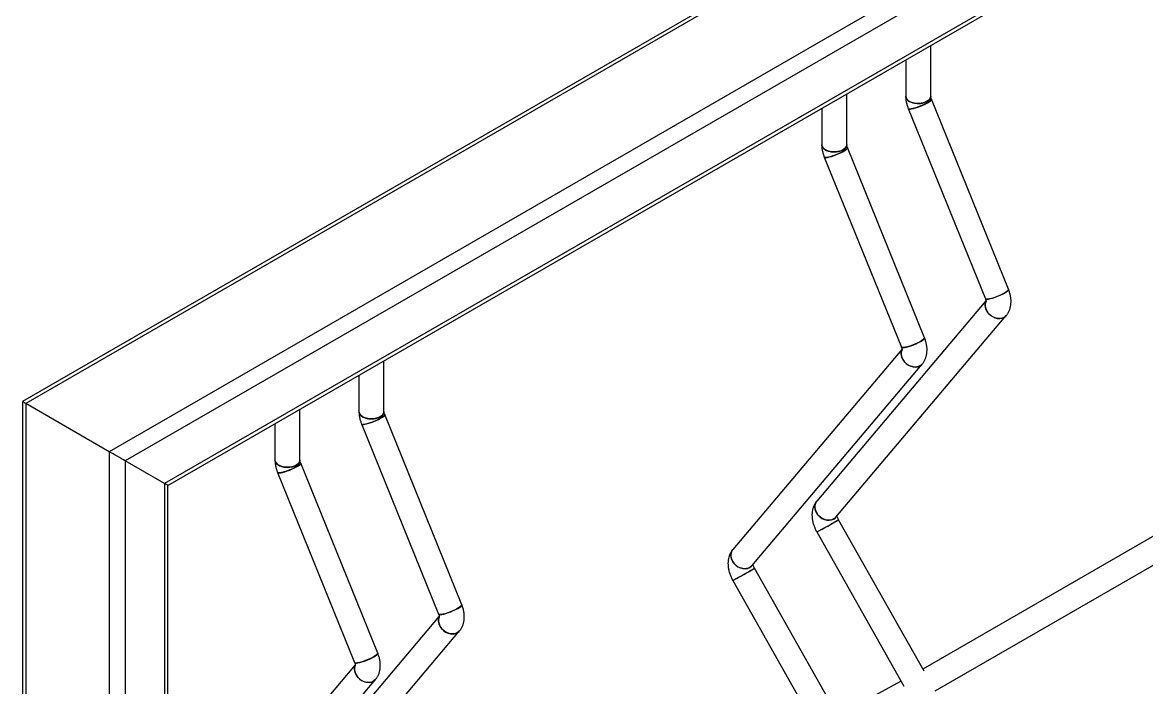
# Model space of a CAD drawing. Header units: millimetres. Extents: x 1641 to 7581, y -3677 to 523.
# Drawn here: x 5773 to 6492, y -1777 to -1351 of the extents above; entities that cross this region are included whole.
import ezdxf

# ---------------------------------------------------------------- set-up
doc = ezdxf.new("R2010")
doc.units = ezdxf.units.MM

msp = doc.modelspace()

# ---------------------------------------------------------------- linework, layer by layer
for p, q in [((7148.83, -799.85), (5772.96, -1594.12)), ((7153.92, -799.34), (5775.07, -1595.34)), ((7207.38, -830.2), (5828.52, -1626.2)), ((7207.38, -841.96), (5838.7, -1632.08)), ((7182.21, -885.56), (5863.88, -1646.62)), ((5865.99, -1647.84), (7177.12, -890.94)), ((6354.05, -1398.65), (6354.05, -1366.08)), ((6354.05, -1398.65), (6354.05, -1366.08)), ((6338.05, -1375.32), (6338.05, -1398.65)), ((6338.05, -1375.32), (6338.05, -1398.65)), ((6300.31, -1429.67), (6300.31, -1397.11)), ((6300.31, -1429.67), (6300.31, -1397.11)), ((6403.82, -1522.22), (6354.5, -1400.5)), ((6403.82, -1522.22), (6354.5, -1400.5)), ((6284.31, -1406.34), (6284.31, -1429.67)), ((6284.31, -1406.34), (6284.31, -1429.67)), ((6339.67, -1406.51), (6388.99, -1528.23)), ((6339.67, -1406.51), (6388.99, -1528.23)), ((6285.93, -1437.53), (6335.25, -1559.26)), ((6285.93, -1437.53), (6335.25, -1559.26)), ((6350.08, -1553.25), (6300.76, -1431.52)), ((6350.08, -1553.25), (6300.76, -1431.52)), ((6389.39, -1529.65), (6281.11, -1657.87)), ((6389.39, -1529.65), (6281.11, -1657.87)), ((6293.34, -1668.19), (6402.4, -1539.05)), ((6293.34, -1668.19), (6402.4, -1539.05)), ((6335.65, -1560.68), (6227.37, -1688.89)), ((6335.65, -1560.68), (6227.37, -1688.89)), ((6004.25, -1600.58), (6004.25, -1568.02)), ((6004.25, -1600.58), (6004.25, -1568.02)), ((6239.6, -1699.22), (6348.66, -1570.08)), ((6239.6, -1699.22), (6348.66, -1570.08)), ((5988.25, -1577.26), (5988.25, -1600.58)), ((5988.25, -1577.26), (5988.25, -1600.58)), ((5772.96, -1594.12), (5772.96, -2306.88)), ((5828.52, -1626.2), (5775.07, -1595.34)), ((5775.07, -1595.34), (5775.07, -2309.82)), ((5950.51, -1631.61), (5950.51, -1599.04)), ((5950.51, -1631.61), (5950.51, -1599.04)), ((6054.02, -1724.16), (6004.7, -1602.43)), ((6054.02, -1724.16), (6004.7, -1602.43)), ((6630.55, -1602.89), (6349.04, -1765.4)), ((5934.51, -1608.28), (5934.51, -1631.61)), ((5934.51, -1608.28), (5934.51, -1631.61)), ((5989.87, -1608.44), (6039.19, -1730.17)), ((5989.87, -1608.44), (6039.19, -1730.17)), ((6356.91, -1779.33), (6638.55, -1616.75)), ((5828.52, -1626.2), (5828.52, -2340.68)), ((5863.88, -1646.62), (5838.7, -1632.08)), ((5838.7, -1632.08), (5838.7, -2340.68)), ((5936.13, -1639.47), (5985.45, -1761.19)), ((5936.13, -1639.47), (5985.45, -1761.19)), ((6000.28, -1755.18), (5950.96, -1633.46)), ((6000.28, -1755.18), (5950.96, -1633.46)), ((5863.88, -1646.62), (5863.88, -2326.14)), ((5865.99, -2323.2), (5865.99, -1647.84)), ((6349.8, -1766.75), (6295.02, -1669.73)), ((6349.8, -1766.75), (6295.02, -1669.73)), ((6281.09, -1677.6), (6336.81, -1776.28)), ((6281.09, -1677.6), (6336.81, -1776.28)), ((6422.04, -2020.88), (6241.28, -1700.75)), ((6422.04, -2020.88), (6241.28, -1700.75)), ((6227.35, -1708.62), (6281.45, -1804.42)), ((6227.35, -1708.62), (6281.45, -1804.42)), ((6039.59, -1731.59), (5931.31, -1859.8)), ((6039.59, -1731.59), (5931.31, -1859.8)), ((5943.54, -1870.13), (6052.6, -1740.99)), ((5943.54, -1870.13), (6052.6, -1740.99)), ((5985.85, -1762.61), (5877.57, -1890.83)), ((5985.85, -1762.61), (5877.57, -1890.83)), ((5889.8, -1901.15), (5998.86, -1772.01)), ((5889.8, -1901.15), (5998.86, -1772.01)), ((6335.07, -1773.2), (6294.54, -1795.08))]:
    msp.add_line(p, q)
at = {"flags": 128}
for points in [[(6338.05, -1398.65), (6338.05, -1398.77), (6338.28, -1399.76), (6338.88, -1400.7), (6339.81, -1401.54), (6341.04, -1402.25), (6342.49, -1402.79), (6344.12, -1403.13), (6345.83, -1403.26), (6347.56, -1403.18), (6349.21, -1402.89), (6350.72, -1402.4), (6352, -1401.73), (6353.01, -1400.92), (6353.7, -1400), (6354.02, -1399.02), (6354.05, -1398.65)], [(6354.05, -1398.65), (6354.05, -1398.77), (6353.81, -1399.76), (6353.22, -1400.7), (6352.28, -1401.54), (6351.06, -1402.25), (6349.6, -1402.79), (6347.98, -1403.13), (6346.27, -1403.26), (6344.54, -1403.18), (6342.89, -1402.89), (6341.38, -1402.4), (6340.09, -1401.73), (6339.08, -1400.92), (6338.4, -1400), (6338.07, -1399.02), (6338.05, -1398.65)], [(6338.05, -1398.65), (6338.19, -1399.52), (6338.7, -1400.47), (6339.55, -1401.34), (6340.71, -1402.09), (6342.11, -1402.67), (6343.7, -1403.06), (6345.4, -1403.25), (6347.13, -1403.22), (6348.81, -1402.98), (6350.36, -1402.54), (6351.71, -1401.91)], [(6354.5, -1400.5), (6354.48, -1400.81), (6354.14, -1401.29), (6353.47, -1401.87), (6352.5, -1402.54), (6351.27, -1403.24), (6349.85, -1403.96), (6348.31, -1404.66), (6346.7, -1405.3), (6345.11, -1405.86), (6343.62, -1406.31), (6342.28, -1406.63), (6341.18, -1406.8), (6340.34, -1406.81), (6339.83, -1406.68), (6339.67, -1406.51)], [(6354.05, -1398.58), (6353.91, -1399.52), (6353.4, -1400.47), (6352.55, -1401.34), (6351.39, -1402.09), (6349.99, -1402.67), (6348.4, -1403.06), (6346.7, -1403.25), (6344.97, -1403.22), (6343.29, -1402.98), (6341.74, -1402.54), (6340.39, -1401.91)], [(6354.5, -1400.5), (6354.51, -1400.71), (6354.26, -1401.16), (6353.66, -1401.72), (6352.76, -1402.36), (6351.6, -1403.06), (6350.22, -1403.78), (6348.7, -1404.49), (6347.1, -1405.15), (6345.5, -1405.73), (6343.98, -1406.21), (6342.6, -1406.56), (6341.43, -1406.77)], [(6351.91, -1402.88), (6353.02, -1402.2), (6353.84, -1401.57), (6354.35, -1401.03), (6354.52, -1400.61), (6354.5, -1400.5)], [(6351.91, -1402.88), (6353.02, -1402.2), (6353.84, -1401.57), (6354.35, -1401.03), (6354.52, -1400.61), (6354.5, -1400.5)], [(6339.65, -1406.44), (6339.69, -1406.55), (6340.04, -1406.76), (6340.72, -1406.83), (6341.7, -1406.73), (6342.93, -1406.48), (6344.35, -1406.1), (6345.9, -1405.59), (6347.5, -1404.99), (6349.09, -1404.31), (6350.58, -1403.6), (6351.91, -1402.88)], [(6339.67, -1406.51), (6339.69, -1406.55), (6340.04, -1406.76), (6340.72, -1406.83), (6341.7, -1406.73), (6342.93, -1406.48), (6344.35, -1406.1), (6345.9, -1405.59), (6347.5, -1404.99), (6349.09, -1404.31), (6350.58, -1403.6), (6351.91, -1402.88)], [(6284.31, -1429.67), (6284.31, -1429.8), (6284.54, -1430.79), (6285.14, -1431.72), (6286.07, -1432.57), (6287.3, -1433.27), (6288.75, -1433.81), (6290.38, -1434.15), (6292.09, -1434.29), (6293.82, -1434.21), (6295.47, -1433.91), (6296.98, -1433.42), (6298.26, -1432.76), (6299.27, -1431.94), (6299.96, -1431.03), (6300.28, -1430.05), (6300.31, -1429.67)], [(6300.31, -1429.67), (6300.31, -1429.8), (6300.07, -1430.79), (6299.48, -1431.72), (6298.54, -1432.57), (6297.32, -1433.27), (6295.86, -1433.81), (6294.24, -1434.15), (6292.53, -1434.29), (6290.8, -1434.21), (6289.15, -1433.91), (6287.64, -1433.42), (6286.35, -1432.76), (6285.34, -1431.94), (6284.66, -1431.03), (6284.33, -1430.05), (6284.31, -1429.67)], [(6284.31, -1429.68), (6284.45, -1430.54), (6284.96, -1431.5), (6285.81, -1432.37), (6286.97, -1433.11), (6288.37, -1433.69), (6289.96, -1434.09), (6291.66, -1434.27), (6293.39, -1434.25), (6295.07, -1434.01), (6296.62, -1433.56), (6297.97, -1432.94)], [(6300.31, -1429.61), (6300.17, -1430.54), (6299.66, -1431.5), (6298.81, -1432.37), (6297.65, -1433.11), (6296.25, -1433.69), (6294.66, -1434.09), (6292.96, -1434.27), (6291.23, -1434.25), (6289.55, -1434.01), (6288, -1433.56), (6286.65, -1432.94)], [(6285.91, -1437.46), (6285.95, -1437.58), (6286.3, -1437.79), (6286.98, -1437.85), (6287.96, -1437.75), (6289.19, -1437.51), (6290.61, -1437.12), (6292.16, -1436.61), (6293.76, -1436.01), (6295.35, -1435.34), (6296.84, -1434.62), (6298.17, -1433.91)], [(6285.91, -1437.46), (6285.95, -1437.58), (6286.3, -1437.79), (6286.98, -1437.85), (6287.96, -1437.75), (6289.19, -1437.51), (6290.61, -1437.12), (6292.16, -1436.61), (6293.76, -1436.01), (6295.35, -1435.34), (6296.84, -1434.62), (6298.17, -1433.91)], [(6300.76, -1431.53), (6300.74, -1431.83), (6300.4, -1432.31), (6299.73, -1432.9), (6298.76, -1433.56), (6297.53, -1434.26), (6296.11, -1434.98), (6294.57, -1435.68), (6292.96, -1436.32), (6291.37, -1436.88), (6289.88, -1437.33), (6288.54, -1437.65), (6287.43, -1437.82), (6286.6, -1437.84), (6286.09, -1437.7), (6285.93, -1437.53)], [(6300.76, -1431.53), (6300.77, -1431.73), (6300.52, -1432.18), (6299.92, -1432.74), (6299.02, -1433.39), (6297.86, -1434.09), (6296.48, -1434.8), (6294.96, -1435.51), (6293.36, -1436.17), (6291.76, -1436.75), (6290.24, -1437.23), (6288.86, -1437.58), (6287.69, -1437.79)], [(6298.17, -1433.91), (6299.28, -1433.22), (6300.1, -1432.59), (6300.61, -1432.06), (6300.78, -1431.64), (6300.76, -1431.52)], [(6298.17, -1433.91), (6299.28, -1433.22), (6300.1, -1432.59), (6300.61, -1432.06), (6300.78, -1431.64), (6300.76, -1431.52)], [(6403.82, -1522.22), (6403.8, -1522.53), (6403.46, -1523.02), (6402.79, -1523.6), (6401.82, -1524.26), (6400.59, -1524.97), (6399.17, -1525.69), (6397.63, -1526.38), (6396.02, -1527.03), (6394.43, -1527.59), (6392.94, -1528.03), (6391.6, -1528.35), (6390.5, -1528.52), (6389.66, -1528.54), (6389.15, -1528.4), (6388.99, -1528.23)], [(6401.23, -1524.61), (6402.34, -1523.92), (6403.16, -1523.3), (6403.67, -1522.76), (6403.84, -1522.34), (6403.82, -1522.22)], [(6401.23, -1524.61), (6402.34, -1523.92), (6403.16, -1523.3), (6403.67, -1522.76), (6403.84, -1522.34), (6403.82, -1522.23)], [(6401.23, -1524.61), (6402.34, -1523.92), (6403.16, -1523.3), (6403.67, -1522.76), (6403.84, -1522.34), (6403.82, -1522.23)], [(6402.4, -1539.05), (6401.6, -1539.81), (6400.38, -1540.52), (6398.96, -1540.92), (6397.42, -1540.98), (6395.83, -1540.72), (6394.26, -1540.14), (6392.78, -1539.26), (6391.47, -1538.14), (6390.38, -1536.81), (6389.57, -1535.35), (6389.07, -1533.82), (6388.91, -1532.29), (6389.1, -1530.84), (6389.36, -1530.07)], [(6389.35, -1530.09), (6389.31, -1530.17), (6388.96, -1531.55), (6388.95, -1533.05), (6389.28, -1534.59), (6389.94, -1536.09), (6390.89, -1537.49), (6392.1, -1538.73), (6393.5, -1539.73), (6395.04, -1540.47), (6396.63, -1540.89), (6398.2, -1540.99), (6399.69, -1540.76), (6401.02, -1540.2)], [(6389.35, -1530.09), (6389.31, -1530.17), (6388.96, -1531.55), (6388.95, -1533.05), (6389.28, -1534.59), (6389.94, -1536.09), (6390.89, -1537.49), (6392.1, -1538.73), (6393.5, -1539.73), (6395.04, -1540.47), (6396.63, -1540.89), (6398.2, -1540.99), (6399.69, -1540.76), (6401.02, -1540.2)], [(6389.35, -1530.09), (6389.31, -1530.17), (6388.96, -1531.55), (6388.95, -1533.05), (6389.28, -1534.59), (6389.94, -1536.09), (6390.89, -1537.49), (6392.1, -1538.73), (6393.5, -1539.73), (6395.04, -1540.47), (6396.63, -1540.89), (6398.2, -1540.99), (6399.69, -1540.76), (6401.02, -1540.2)], [(6388.99, -1528.23), (6389.01, -1528.28), (6389.36, -1528.49), (6390.04, -1528.55), (6391.02, -1528.46), (6392.25, -1528.21), (6393.67, -1527.82), (6395.22, -1527.32), (6396.83, -1526.71), (6398.41, -1526.04), (6399.9, -1525.33), (6401.23, -1524.61)], [(6388.99, -1528.23), (6389.01, -1528.28), (6389.36, -1528.49), (6390.04, -1528.55), (6391.02, -1528.46), (6392.25, -1528.21), (6393.67, -1527.82), (6395.22, -1527.32), (6396.83, -1526.71), (6398.41, -1526.04), (6399.9, -1525.33), (6401.23, -1524.61)], [(6388.99, -1528.23), (6389.01, -1528.28), (6389.36, -1528.49), (6390.04, -1528.55), (6391.02, -1528.46), (6392.25, -1528.21), (6393.67, -1527.82), (6395.22, -1527.32), (6396.83, -1526.71), (6398.41, -1526.04), (6399.9, -1525.33), (6401.23, -1524.61)], [(6401.02, -1540.2), (6402.12, -1539.35), (6402.4, -1539.05)], [(6401.02, -1540.2), (6402.12, -1539.35), (6402.4, -1539.05)], [(6401.02, -1540.2), (6402.12, -1539.35), (6402.4, -1539.05)], [(6350.08, -1553.25), (6350.06, -1553.56), (6349.72, -1554.04), (6349.05, -1554.62), (6348.08, -1555.29), (6346.85, -1555.99), (6345.43, -1556.71), (6343.89, -1557.41), (6342.28, -1558.05), (6340.69, -1558.61), (6339.2, -1559.06), (6337.86, -1559.38), (6336.76, -1559.55), (6335.92, -1559.56), (6335.41, -1559.43), (6335.25, -1559.26)], [(6347.49, -1555.63), (6348.6, -1554.95), (6349.42, -1554.32), (6349.93, -1553.78), (6350.1, -1553.36), (6350.08, -1553.25)], [(6347.49, -1555.63), (6348.6, -1554.95), (6349.42, -1554.32), (6349.93, -1553.78), (6350.1, -1553.36), (6350.08, -1553.25)], [(6347.49, -1555.63), (6348.6, -1554.95), (6349.42, -1554.32), (6349.93, -1553.78), (6350.1, -1553.36), (6350.08, -1553.25)], [(6335.25, -1559.26), (6335.27, -1559.3), (6335.62, -1559.52), (6336.3, -1559.58), (6337.28, -1559.48), (6338.51, -1559.23), (6339.93, -1558.85), (6341.48, -1558.34), (6343.09, -1557.74), (6344.67, -1557.06), (6346.16, -1556.35), (6347.49, -1555.63)], [(6335.25, -1559.26), (6335.27, -1559.3), (6335.62, -1559.52), (6336.3, -1559.58), (6337.28, -1559.48), (6338.51, -1559.23), (6339.93, -1558.85), (6341.48, -1558.34), (6343.09, -1557.74), (6344.67, -1557.06), (6346.16, -1556.35), (6347.49, -1555.63)], [(6335.25, -1559.26), (6335.27, -1559.3), (6335.62, -1559.52), (6336.3, -1559.58), (6337.28, -1559.48), (6338.51, -1559.23), (6339.93, -1558.85), (6341.48, -1558.34), (6343.09, -1557.74), (6344.67, -1557.06), (6346.16, -1556.35), (6347.49, -1555.63)], [(6348.66, -1570.07), (6347.86, -1570.84), (6346.64, -1571.54), (6345.22, -1571.94), (6343.68, -1572.01), (6342.09, -1571.74), (6340.52, -1571.16), (6339.04, -1570.29), (6337.73, -1569.16), (6336.64, -1567.83), (6335.83, -1566.37), (6335.33, -1564.84), (6335.17, -1563.32), (6335.35, -1561.87), (6335.62, -1561.09)], [(6335.61, -1561.11), (6335.57, -1561.19), (6335.22, -1562.58), (6335.21, -1564.08), (6335.54, -1565.61), (6336.2, -1567.12), (6337.15, -1568.52), (6338.36, -1569.75), (6339.76, -1570.76), (6341.3, -1571.49), (6342.89, -1571.92), (6344.46, -1572.02), (6345.95, -1571.78), (6347.28, -1571.23)], [(6335.61, -1561.11), (6335.57, -1561.19), (6335.22, -1562.58), (6335.21, -1564.08), (6335.54, -1565.61), (6336.2, -1567.12), (6337.15, -1568.52), (6338.36, -1569.75), (6339.76, -1570.76), (6341.3, -1571.49), (6342.89, -1571.92), (6344.46, -1572.02), (6345.95, -1571.78), (6347.28, -1571.23)], [(6335.61, -1561.11), (6335.57, -1561.19), (6335.22, -1562.58), (6335.21, -1564.08), (6335.54, -1565.61), (6336.2, -1567.12), (6337.15, -1568.52), (6338.36, -1569.75), (6339.76, -1570.76), (6341.3, -1571.49), (6342.89, -1571.92), (6344.46, -1572.02), (6345.95, -1571.78), (6347.28, -1571.23)], [(6347.28, -1571.23), (6348.38, -1570.38), (6348.66, -1570.07)], [(6347.28, -1571.23), (6348.38, -1570.38), (6348.66, -1570.08)], [(6347.28, -1571.23), (6348.38, -1570.38), (6348.66, -1570.08)], [(5988.25, -1600.58), (5988.25, -1600.71), (5988.48, -1601.7), (5989.08, -1602.64), (5990.01, -1603.48), (5991.24, -1604.18), (5992.69, -1604.72), (5994.32, -1605.07), (5996.03, -1605.2), (5997.76, -1605.12), (5999.41, -1604.83), (6000.92, -1604.33), (6002.2, -1603.67), (6003.21, -1602.86), (6003.9, -1601.94), (6004.22, -1600.96), (6004.25, -1600.58)], [(6004.25, -1600.58), (6004.25, -1600.71), (6004.01, -1601.7), (6003.42, -1602.64), (6002.48, -1603.48), (6001.26, -1604.18), (5999.8, -1604.72), (5998.18, -1605.07), (5996.46, -1605.2), (5994.74, -1605.12), (5993.09, -1604.83), (5991.58, -1604.33), (5990.29, -1603.67), (5989.28, -1602.86), (5988.6, -1601.94), (5988.27, -1600.96), (5988.25, -1600.58)], [(5988.25, -1600.59), (5988.39, -1601.45), (5988.9, -1602.41), (5989.75, -1603.28), (5990.91, -1604.02), (5992.31, -1604.6), (5993.9, -1605), (5995.6, -1605.19), (5997.33, -1605.16), (5999.01, -1604.92), (6000.56, -1604.47), (6001.91, -1603.85)], [(6004.7, -1602.44), (6004.68, -1602.74), (6004.34, -1603.22), (6003.67, -1603.81), (6002.7, -1604.47), (6001.47, -1605.18), (6000.05, -1605.9), (5998.5, -1606.59), (5996.9, -1607.24), (5995.31, -1607.79), (5993.82, -1608.24), (5992.48, -1608.56), (5991.37, -1608.73), (5990.54, -1608.75), (5990.03, -1608.61), (5989.87, -1608.44)], [(6004.25, -1600.52), (6004.1, -1601.45), (6003.6, -1602.41), (6002.75, -1603.28), (6001.59, -1604.02), (6000.19, -1604.6), (5998.6, -1605), (5996.9, -1605.19), (5995.17, -1605.16), (5993.49, -1604.92), (5991.94, -1604.47), (5990.59, -1603.85)], [(6004.7, -1602.44), (6004.71, -1602.64), (6004.46, -1603.09), (6003.86, -1603.66), (6002.96, -1604.3), (6001.8, -1605), (6000.42, -1605.72), (5998.9, -1606.42), (5997.3, -1607.08), (5995.7, -1607.66), (5994.18, -1608.14), (5992.8, -1608.49), (5991.63, -1608.7)], [(6002.11, -1604.82), (6003.22, -1604.13), (6004.04, -1603.51), (6004.55, -1602.97), (6004.72, -1602.55), (6004.7, -1602.43)], [(6002.11, -1604.82), (6003.22, -1604.13), (6004.04, -1603.51), (6004.55, -1602.97), (6004.72, -1602.55), (6004.7, -1602.43)], [(5989.85, -1608.37), (5989.89, -1608.49), (5990.24, -1608.7), (5990.92, -1608.76), (5991.9, -1608.67), (5993.13, -1608.42), (5994.55, -1608.03), (5996.1, -1607.53), (5997.7, -1606.92), (5999.29, -1606.25), (6000.78, -1605.54), (6002.11, -1604.82)], [(5989.85, -1608.37), (5989.89, -1608.49), (5990.24, -1608.7), (5990.92, -1608.76), (5991.9, -1608.67), (5993.13, -1608.42), (5994.55, -1608.03), (5996.1, -1607.53), (5997.7, -1606.92), (5999.29, -1606.25), (6000.78, -1605.54), (6002.11, -1604.82)], [(5934.51, -1631.61), (5934.51, -1631.73), (5934.74, -1632.72), (5935.34, -1633.66), (5936.27, -1634.5), (5937.5, -1635.21), (5938.95, -1635.74), (5940.58, -1636.09), (5942.29, -1636.22), (5944.02, -1636.14), (5945.67, -1635.85), (5947.18, -1635.36), (5948.46, -1634.69), (5949.47, -1633.88), (5950.16, -1632.96), (5950.48, -1631.98), (5950.51, -1631.61)], [(5950.51, -1631.61), (5950.51, -1631.73), (5950.27, -1632.72), (5949.68, -1633.66), (5948.74, -1634.5), (5947.52, -1635.21), (5946.06, -1635.74), (5944.44, -1636.09), (5942.72, -1636.22), (5941, -1636.14), (5939.35, -1635.85), (5937.84, -1635.36), (5936.55, -1634.69), (5935.54, -1633.88), (5934.86, -1632.96), (5934.53, -1631.98), (5934.51, -1631.61)], [(5934.51, -1631.61), (5934.65, -1632.48), (5935.16, -1633.43), (5936.01, -1634.3), (5937.17, -1635.04), (5938.57, -1635.63), (5940.16, -1636.02), (5941.86, -1636.21), (5943.59, -1636.18), (5945.27, -1635.94), (5946.82, -1635.5), (5948.17, -1634.87)], [(5950.51, -1631.54), (5950.36, -1632.48), (5949.86, -1633.43), (5949.01, -1634.3), (5947.85, -1635.04), (5946.45, -1635.63), (5944.86, -1636.02), (5943.16, -1636.21), (5941.43, -1636.18), (5939.75, -1635.94), (5938.2, -1635.5), (5936.85, -1634.87)], [(5936.11, -1639.4), (5936.15, -1639.51), (5936.5, -1639.72), (5937.18, -1639.78), (5938.16, -1639.69), (5939.39, -1639.44), (5940.81, -1639.06), (5942.36, -1638.55), (5943.96, -1637.95), (5945.55, -1637.27), (5947.04, -1636.56), (5948.37, -1635.84)], [(5936.11, -1639.4), (5936.15, -1639.51), (5936.5, -1639.72), (5937.18, -1639.78), (5938.16, -1639.69), (5939.39, -1639.44), (5940.81, -1639.06), (5942.36, -1638.55), (5943.96, -1637.95), (5945.55, -1637.27), (5947.04, -1636.56), (5948.37, -1635.84)], [(5950.96, -1633.46), (5950.94, -1633.77), (5950.6, -1634.25), (5949.93, -1634.83), (5948.96, -1635.49), (5947.73, -1636.2), (5946.31, -1636.92), (5944.76, -1637.62), (5943.16, -1638.26), (5941.57, -1638.82), (5940.08, -1639.27), (5938.74, -1639.58), (5937.63, -1639.76), (5936.8, -1639.77), (5936.29, -1639.64), (5936.13, -1639.47)], [(5950.96, -1633.46), (5950.97, -1633.67), (5950.71, -1634.12), (5950.12, -1634.68), (5949.22, -1635.32), (5948.06, -1636.02), (5946.68, -1636.74), (5945.16, -1637.45), (5943.56, -1638.1), (5941.96, -1638.69), (5940.44, -1639.17), (5939.06, -1639.52), (5937.89, -1639.73)], [(5948.37, -1635.84), (5949.48, -1635.16), (5950.3, -1634.53), (5950.81, -1633.99), (5950.98, -1633.57), (5950.96, -1633.46)], [(5948.37, -1635.84), (5949.48, -1635.16), (5950.3, -1634.53), (5950.81, -1633.99), (5950.98, -1633.57), (5950.96, -1633.46)], [(6293.34, -1668.19), (6292.54, -1668.95), (6291.32, -1669.66), (6289.9, -1670.06), (6288.36, -1670.12), (6286.77, -1669.86), (6285.2, -1669.28), (6283.72, -1668.4), (6282.41, -1667.27), (6281.32, -1665.95), (6280.51, -1664.49), (6280.01, -1662.96), (6279.85, -1661.43), (6280.04, -1659.98), (6280.56, -1658.67), (6281.11, -1657.87)], [(6281.11, -1657.87), (6280.94, -1658.09), (6280.26, -1659.31), (6279.9, -1660.69), (6279.89, -1662.19), (6280.22, -1663.73), (6280.88, -1665.23), (6281.83, -1666.63), (6283.04, -1667.87), (6284.45, -1668.87), (6285.98, -1669.61), (6287.57, -1670.03), (6289.15, -1670.13), (6290.63, -1669.9), (6291.96, -1669.34)], [(6281.11, -1657.87), (6280.94, -1658.09), (6280.26, -1659.31), (6279.9, -1660.69), (6279.89, -1662.19), (6280.22, -1663.73), (6280.88, -1665.23), (6281.83, -1666.63), (6283.04, -1667.87), (6284.45, -1668.87), (6285.98, -1669.61), (6287.57, -1670.03), (6289.15, -1670.13), (6290.63, -1669.9), (6291.96, -1669.34)], [(6281.11, -1657.87), (6280.94, -1658.09), (6280.26, -1659.31), (6279.9, -1660.69), (6279.89, -1662.19), (6280.22, -1663.73), (6280.88, -1665.23), (6281.83, -1666.63), (6283.04, -1667.87), (6284.45, -1668.87), (6285.98, -1669.61), (6287.57, -1670.03), (6289.15, -1670.13), (6290.63, -1669.9), (6291.96, -1669.34)], [(6291.96, -1669.34), (6293.06, -1668.49), (6293.34, -1668.19)], [(6291.96, -1669.34), (6293.06, -1668.49), (6293.34, -1668.19)], [(6291.96, -1669.34), (6293.06, -1668.49), (6293.34, -1668.19)], [(6239.6, -1699.22), (6238.8, -1699.98), (6237.58, -1700.68), (6236.16, -1701.08), (6234.62, -1701.15), (6233.03, -1700.88), (6231.46, -1700.3), (6229.98, -1699.42), (6228.67, -1698.3), (6227.58, -1696.97), (6226.77, -1695.51), (6226.27, -1693.98), (6226.11, -1692.46), (6226.3, -1691), (6226.82, -1689.7), (6227.37, -1688.89)], [(6227.37, -1688.89), (6227.2, -1689.11), (6226.52, -1690.33), (6226.16, -1691.72), (6226.15, -1693.21), (6226.48, -1694.75), (6227.14, -1696.26), (6228.09, -1697.66), (6229.3, -1698.89), (6230.7, -1699.9), (6232.24, -1700.63), (6233.83, -1701.06), (6235.41, -1701.15), (6236.89, -1700.92), (6238.22, -1700.37)], [(6227.37, -1688.9), (6227.2, -1689.11), (6226.52, -1690.33), (6226.16, -1691.72), (6226.15, -1693.21), (6226.48, -1694.75), (6227.14, -1696.26), (6228.09, -1697.66), (6229.3, -1698.89), (6230.7, -1699.9), (6232.24, -1700.63), (6233.83, -1701.06), (6235.41, -1701.15), (6236.89, -1700.92), (6238.22, -1700.37)], [(6227.37, -1688.9), (6227.2, -1689.11), (6226.52, -1690.33), (6226.16, -1691.72), (6226.15, -1693.21), (6226.48, -1694.75), (6227.14, -1696.26), (6228.09, -1697.66), (6229.3, -1698.89), (6230.7, -1699.9), (6232.24, -1700.63), (6233.83, -1701.06), (6235.41, -1701.15), (6236.89, -1700.92), (6238.22, -1700.37)], [(6238.22, -1700.37), (6239.32, -1699.52), (6239.6, -1699.22)], [(6238.22, -1700.37), (6239.32, -1699.52), (6239.6, -1699.22)], [(6238.22, -1700.37), (6239.32, -1699.52), (6239.6, -1699.22)], [(6054.02, -1724.16), (6054, -1724.47), (6053.66, -1724.95), (6052.99, -1725.54), (6052.02, -1726.2), (6050.79, -1726.9), (6049.37, -1727.62), (6047.83, -1728.32), (6046.22, -1728.96), (6044.63, -1729.52), (6043.14, -1729.97), (6041.8, -1730.29), (6040.7, -1730.46), (6039.86, -1730.48), (6039.35, -1730.34), (6039.19, -1730.17)], [(6051.43, -1726.55), (6052.54, -1725.86), (6053.36, -1725.23), (6053.87, -1724.7), (6054.04, -1724.28), (6054.02, -1724.16)], [(6051.43, -1726.55), (6052.54, -1725.86), (6053.36, -1725.23), (6053.87, -1724.7), (6054.04, -1724.28), (6054.02, -1724.16)], [(6051.43, -1726.55), (6052.54, -1725.86), (6053.36, -1725.23), (6053.87, -1724.7), (6054.04, -1724.28), (6054.02, -1724.16)], [(6052.6, -1740.98), (6051.8, -1741.75), (6050.58, -1742.46), (6049.16, -1742.85), (6047.62, -1742.92), (6046.03, -1742.66), (6044.46, -1742.07), (6042.98, -1741.2), (6041.67, -1740.07), (6040.58, -1738.75), (6039.77, -1737.29), (6039.27, -1735.76), (6039.11, -1734.23), (6039.29, -1732.78), (6039.56, -1732)], [(6039.55, -1732.02), (6039.51, -1732.1), (6039.16, -1733.49), (6039.15, -1734.99), (6039.48, -1736.52), (6040.14, -1738.03), (6041.09, -1739.43), (6042.3, -1740.66), (6043.7, -1741.67), (6045.24, -1742.4), (6046.83, -1742.83), (6048.4, -1742.93), (6049.89, -1742.69), (6051.22, -1742.14)], [(6039.55, -1732.02), (6039.51, -1732.1), (6039.16, -1733.49), (6039.15, -1734.99), (6039.48, -1736.52), (6040.14, -1738.03), (6041.09, -1739.43), (6042.3, -1740.66), (6043.7, -1741.67), (6045.24, -1742.4), (6046.83, -1742.83), (6048.4, -1742.93), (6049.89, -1742.69), (6051.22, -1742.14)], [(6039.55, -1732.02), (6039.51, -1732.1), (6039.16, -1733.49), (6039.15, -1734.99), (6039.48, -1736.52), (6040.14, -1738.03), (6041.09, -1739.43), (6042.3, -1740.66), (6043.7, -1741.67), (6045.24, -1742.4), (6046.83, -1742.83), (6048.4, -1742.93), (6049.89, -1742.69), (6051.22, -1742.14)], [(6039.19, -1730.17), (6039.21, -1730.21), (6039.56, -1730.43), (6040.24, -1730.49), (6041.22, -1730.39), (6042.45, -1730.15), (6043.87, -1729.76), (6045.42, -1729.25), (6047.03, -1728.65), (6048.61, -1727.98), (6050.1, -1727.26), (6051.43, -1726.55)], [(6039.19, -1730.17), (6039.21, -1730.21), (6039.56, -1730.43), (6040.24, -1730.49), (6041.22, -1730.39), (6042.45, -1730.15), (6043.87, -1729.76), (6045.42, -1729.25), (6047.03, -1728.65), (6048.61, -1727.98), (6050.1, -1727.26), (6051.43, -1726.55)], [(6039.19, -1730.17), (6039.21, -1730.21), (6039.56, -1730.43), (6040.24, -1730.49), (6041.22, -1730.39), (6042.45, -1730.15), (6043.87, -1729.76), (6045.42, -1729.25), (6047.03, -1728.65), (6048.61, -1727.98), (6050.1, -1727.26), (6051.43, -1726.55)], [(6051.22, -1742.14), (6052.32, -1741.29), (6052.6, -1740.98)], [(6051.22, -1742.14), (6052.32, -1741.29), (6052.6, -1740.99)], [(6051.22, -1742.14), (6052.32, -1741.29), (6052.6, -1740.99)], [(6000.28, -1755.18), (6000.26, -1755.49), (5999.92, -1755.98), (5999.25, -1756.56), (5998.28, -1757.22), (5997.05, -1757.93), (5995.63, -1758.65), (5994.09, -1759.34), (5992.48, -1759.99), (5990.89, -1760.54), (5989.4, -1760.99), (5988.06, -1761.31), (5986.96, -1761.48), (5986.12, -1761.5), (5985.61, -1761.36), (5985.45, -1761.19)], [(5985.45, -1761.19), (5985.47, -1761.24), (5985.82, -1761.45), (5986.5, -1761.51), (5987.48, -1761.42), (5988.71, -1761.17), (5990.13, -1760.78), (5991.68, -1760.28), (5993.29, -1759.67), (5994.87, -1759), (5996.36, -1758.29), (5997.69, -1757.57)], [(5985.45, -1761.19), (5985.47, -1761.24), (5985.82, -1761.45), (5986.5, -1761.51), (5987.48, -1761.42), (5988.71, -1761.17), (5990.13, -1760.78), (5991.68, -1760.28), (5993.29, -1759.67), (5994.87, -1759), (5996.36, -1758.29), (5997.69, -1757.57)], [(5985.45, -1761.19), (5985.47, -1761.24), (5985.82, -1761.45), (5986.5, -1761.51), (5987.48, -1761.42), (5988.71, -1761.17), (5990.13, -1760.78), (5991.68, -1760.28), (5993.29, -1759.67), (5994.87, -1759), (5996.36, -1758.29), (5997.69, -1757.57)], [(5997.69, -1757.57), (5998.8, -1756.88), (5999.62, -1756.26), (6000.13, -1755.72), (6000.3, -1755.3), (6000.28, -1755.18)], [(5997.69, -1757.57), (5998.8, -1756.88), (5999.62, -1756.26), (6000.13, -1755.72), (6000.3, -1755.3), (6000.28, -1755.18)], [(5997.69, -1757.57), (5998.8, -1756.88), (5999.62, -1756.26), (6000.13, -1755.72), (6000.3, -1755.3), (6000.28, -1755.18)], [(5998.86, -1772.01), (5998.06, -1772.77), (5996.84, -1773.48), (5995.42, -1773.88), (5993.88, -1773.94), (5992.29, -1773.68), (5990.72, -1773.1), (5989.24, -1772.22), (5987.93, -1771.09), (5986.84, -1769.77), (5986.03, -1768.31), (5985.53, -1766.78), (5985.37, -1765.25), (5985.55, -1763.8), (5985.82, -1763.03)], [(5985.81, -1763.05), (5985.77, -1763.13), (5985.42, -1764.51), (5985.41, -1766.01), (5985.74, -1767.55), (5986.4, -1769.05), (5987.35, -1770.45), (5988.56, -1771.69), (5989.96, -1772.69), (5991.5, -1773.43), (5993.09, -1773.85), (5994.66, -1773.95), (5996.15, -1773.72), (5997.48, -1773.16)], [(5985.81, -1763.05), (5985.77, -1763.13), (5985.42, -1764.51), (5985.41, -1766.01), (5985.74, -1767.55), (5986.4, -1769.05), (5987.35, -1770.45), (5988.56, -1771.69), (5989.96, -1772.69), (5991.5, -1773.43), (5993.09, -1773.85), (5994.66, -1773.95), (5996.15, -1773.72), (5997.48, -1773.16)], [(5985.81, -1763.05), (5985.77, -1763.13), (5985.42, -1764.51), (5985.41, -1766.01), (5985.74, -1767.55), (5986.4, -1769.05), (5987.35, -1770.45), (5988.56, -1771.69), (5989.96, -1772.69), (5991.5, -1773.43), (5993.09, -1773.85), (5994.66, -1773.95), (5996.15, -1773.72), (5997.48, -1773.16)], [(5997.48, -1773.16), (5998.58, -1772.31), (5998.86, -1772)], [(5997.48, -1773.16), (5998.58, -1772.31), (5998.86, -1772.01)], [(5997.48, -1773.16), (5998.58, -1772.31), (5998.86, -1772.01)]]:
    msp.add_lwpolyline(points, dxfattribs=at)
for centre, radius, start, end in [((6341.99, -1398.3), 3.95, 184.93114, 246.20826), ((6350.11, -1398.3), 3.96, 293.80586, 354.91032), ((6340.78, -1405.11), 1.78, 231.5469, 291.51576), ((6288.25, -1429.32), 3.95, 184.93114, 246.20826), ((6296.37, -1429.32), 3.96, 293.80563, 354.91113), ((6287.04, -1436.14), 1.78, 231.54169, 291.51901), ((5992.19, -1600.23), 3.95, 184.9312, 246.20855), ((6000.31, -1600.23), 3.96, 293.80665, 354.90982), ((5990.98, -1607.05), 1.78, 231.54489, 291.51727), ((5938.45, -1631.26), 3.95, 184.93114, 246.20826), ((5946.57, -1631.25), 3.96, 293.80657, 354.9099), ((5937.24, -1638.07), 1.78, 231.54559, 291.51657), ((6177.51, -1477.87), 224.99, 297.41285, 301.48828), ((6163.08, -1452.16), 254.46, 297.63018, 300.47205), ((6275.69, -1640.77), 34.82, 298.15986, 303.72609), ((6123.77, -1508.9), 224.99, 297.41285, 301.48827), ((6109.35, -1483.19), 254.45, 297.63016, 300.47207), ((6221.95, -1671.8), 34.82, 298.15947, 303.72651)]:
    msp.add_arc(centre, radius, start, end)
for centre, start_param, end_param in [((5780.16, -1598.28), 2.356235, 3.141552), ((5780.16, -1598.28), 2.356235, 3.141633), ((5833.61, -1629.14), 0.785439, 2.356235), ((5833.61, -1629.14), 0.785439, 2.356235), ((5858.79, -1643.68), 6.283145, 7.068624), ((5858.79, -1643.68), 0.000041, 0.785439)]:
    msp.add_ellipse(centre, major_axis=(7.2, -4.16), ratio=0.00007, start_param=start_param, end_param=end_param)
for points, knots in [([(6338.05, -1398.65), (6338.06, -1399.11), (6338.09, -1400.32), (6338.37, -1402.3), (6338.9, -1404.47), (6339.43, -1405.86), (6339.67, -1406.51)], [0, 0, 0, 0, 0.177405, 0.46198, 0.748252, 1, 1, 1, 1]), ([(6338.05, -1398.65), (6338.06, -1399.11), (6338.09, -1400.32), (6338.37, -1402.3), (6338.9, -1404.47), (6339.43, -1405.86), (6339.67, -1406.51)], [0, 0, 0, 0, 0.177405, 0.46198, 0.748252, 1, 1, 1, 1]), ([(6354.5, -1400.5), (6354.44, -1400.36), (6354.28, -1399.93), (6354.11, -1399.29), (6354.05, -1398.82), (6354.05, -1398.69), (6354.05, -1398.65)], [0, 0, 0, 0, 0.166549, 0.498183, 0.828101, 1, 1, 1, 1]), ([(6354.5, -1400.5), (6354.44, -1400.36), (6354.28, -1399.93), (6354.11, -1399.29), (6354.05, -1398.82), (6354.05, -1398.69), (6354.05, -1398.65)], [0, 0, 0, 0, 0.166549, 0.498183, 0.828101, 1, 1, 1, 1]), ([(6284.31, -1429.67), (6284.32, -1430.14), (6284.35, -1431.34), (6284.63, -1433.32), (6285.16, -1435.49), (6285.69, -1436.88), (6285.93, -1437.53)], [0, 0, 0, 0, 0.177405, 0.461981, 0.748251, 1, 1, 1, 1]), ([(6284.31, -1429.67), (6284.32, -1430.14), (6284.35, -1431.34), (6284.63, -1433.32), (6285.16, -1435.49), (6285.69, -1436.88), (6285.93, -1437.53)], [0, 0, 0, 0, 0.177405, 0.461981, 0.748251, 1, 1, 1, 1]), ([(6300.76, -1431.52), (6300.7, -1431.38), (6300.54, -1430.95), (6300.37, -1430.31), (6300.31, -1429.85), (6300.31, -1429.72), (6300.31, -1429.67)], [0, 0, 0, 0, 0.1665475, 0.4981835, 0.828093, 1, 1, 1, 1]), ([(6300.76, -1431.52), (6300.7, -1431.38), (6300.54, -1430.95), (6300.37, -1430.31), (6300.31, -1429.85), (6300.31, -1429.72), (6300.31, -1429.67)], [0, 0, 0, 0, 0.1665475, 0.4981835, 0.828093, 1, 1, 1, 1]), ([(6402.4, -1539.05), (6402.75, -1538.6), (6403.48, -1537.66), (6404.31, -1536.03), (6404.94, -1534.24), (6405.34, -1532.32), (6405.48, -1530.26), (6405.38, -1528.1), (6405, -1525.87), (6404.46, -1523.89), (6404, -1522.69), (6403.82, -1522.22)], [0, 0, 0, 0, 0.09893, 0.205884, 0.314875, 0.427562, 0.544948, 0.667103, 0.792809, 0.919924, 1, 1, 1, 1]), ([(6402.4, -1539.05), (6402.75, -1538.6), (6403.48, -1537.66), (6404.31, -1536.03), (6404.94, -1534.24), (6405.34, -1532.32), (6405.48, -1530.26), (6405.38, -1528.1), (6405, -1525.87), (6404.46, -1523.89), (6404, -1522.69), (6403.82, -1522.22)], [0, 0, 0, 0, 0.09893, 0.205884, 0.314875, 0.427562, 0.544948, 0.667103, 0.792809, 0.919924, 1, 1, 1, 1]), ([(6388.99, -1528.23), (6389.05, -1528.38), (6389.21, -1528.8), (6389.38, -1529.45), (6389.45, -1529.95), (6389.44, -1530.17), (6389.44, -1530.13), (6389.44, -1530.12)], [0, 0, 0, 0, 0.136935, 0.409656, 0.680932, 0.927128, 1, 1, 1, 1]), ([(6388.99, -1528.23), (6389.05, -1528.38), (6389.21, -1528.8), (6389.38, -1529.45), (6389.45, -1529.95), (6389.44, -1530.17), (6389.44, -1530.13), (6389.44, -1530.12)], [0, 0, 0, 0, 0.136935, 0.409656, 0.680932, 0.927128, 1, 1, 1, 1]), ([(6348.66, -1570.08), (6349.01, -1569.62), (6349.74, -1568.68), (6350.57, -1567.06), (6351.2, -1565.27), (6351.6, -1563.34), (6351.74, -1561.29), (6351.64, -1559.12), (6351.26, -1556.89), (6350.72, -1554.92), (6350.26, -1553.71), (6350.08, -1553.25)], [0, 0, 0, 0, 0.0989315, 0.2058841, 0.3148762, 0.4275629, 0.5449491, 0.667103, 0.7928091, 0.9199243, 1, 1, 1, 1]), ([(6348.66, -1570.08), (6349.01, -1569.62), (6349.74, -1568.68), (6350.57, -1567.06), (6351.2, -1565.27), (6351.6, -1563.34), (6351.74, -1561.29), (6351.64, -1559.12), (6351.26, -1556.89), (6350.72, -1554.92), (6350.26, -1553.71), (6350.08, -1553.25)], [0, 0, 0, 0, 0.0989315, 0.2058841, 0.3148762, 0.4275629, 0.5449491, 0.667103, 0.7928091, 0.9199243, 1, 1, 1, 1]), ([(6335.25, -1559.26), (6335.31, -1559.4), (6335.47, -1559.83), (6335.64, -1560.47), (6335.71, -1560.98), (6335.7, -1561.2), (6335.7, -1561.15), (6335.7, -1561.14)], [0, 0, 0, 0, 0.136936, 0.409656, 0.680924, 0.927119, 1, 1, 1, 1]), ([(6335.25, -1559.26), (6335.31, -1559.4), (6335.47, -1559.83), (6335.64, -1560.47), (6335.71, -1560.98), (6335.7, -1561.2), (6335.7, -1561.15), (6335.7, -1561.14)], [0, 0, 0, 0, 0.136936, 0.409656, 0.680924, 0.927119, 1, 1, 1, 1]), ([(5988.25, -1600.58), (5988.26, -1601.05), (5988.29, -1602.26), (5988.57, -1604.23), (5989.1, -1606.4), (5989.63, -1607.79), (5989.87, -1608.44)], [0, 0, 0, 0, 0.177405, 0.46198, 0.748252, 1, 1, 1, 1]), ([(5988.25, -1600.58), (5988.26, -1601.05), (5988.29, -1602.26), (5988.57, -1604.23), (5989.1, -1606.4), (5989.63, -1607.79), (5989.87, -1608.44)], [0, 0, 0, 0, 0.177405, 0.46198, 0.748252, 1, 1, 1, 1]), ([(6004.7, -1602.43), (6004.64, -1602.29), (6004.48, -1601.86), (6004.31, -1601.23), (6004.25, -1600.76), (6004.25, -1600.63), (6004.25, -1600.58)], [0, 0, 0, 0, 0.166546, 0.498181, 0.828097, 1, 1, 1, 1]), ([(6004.7, -1602.43), (6004.64, -1602.29), (6004.48, -1601.86), (6004.31, -1601.23), (6004.25, -1600.76), (6004.25, -1600.63), (6004.25, -1600.58)], [0, 0, 0, 0, 0.166546, 0.498181, 0.828097, 1, 1, 1, 1]), ([(5934.51, -1631.61), (5934.52, -1632.07), (5934.55, -1633.28), (5934.83, -1635.25), (5935.36, -1637.42), (5935.89, -1638.81), (5936.13, -1639.47)], [0, 0, 0, 0, 0.177405, 0.46198, 0.748251, 1, 1, 1, 1]), ([(5934.51, -1631.61), (5934.52, -1632.07), (5934.55, -1633.28), (5934.83, -1635.25), (5935.36, -1637.42), (5935.89, -1638.81), (5936.13, -1639.47)], [0, 0, 0, 0, 0.177405, 0.46198, 0.748251, 1, 1, 1, 1]), ([(5950.96, -1633.46), (5950.9, -1633.31), (5950.74, -1632.89), (5950.57, -1632.25), (5950.51, -1631.78), (5950.51, -1631.65), (5950.51, -1631.61)], [0, 0, 0, 0, 0.166548, 0.498183, 0.828097, 1, 1, 1, 1]), ([(5950.96, -1633.46), (5950.9, -1633.31), (5950.74, -1632.89), (5950.57, -1632.25), (5950.51, -1631.78), (5950.51, -1631.65), (5950.51, -1631.61)], [0, 0, 0, 0, 0.166548, 0.498183, 0.828097, 1, 1, 1, 1]), ([(6281.11, -1657.87), (6280.76, -1658.32), (6280.03, -1659.27), (6279.2, -1660.89), (6278.57, -1662.68), (6278.18, -1664.61), (6278.03, -1666.66), (6278.14, -1668.82), (6278.51, -1671.05), (6279.14, -1673.3), (6279.99, -1675.51), (6280.73, -1676.91), (6281.09, -1677.6)], [0, 0, 0, 0, 0.084477, 0.175801, 0.268867, 0.36509, 0.465323, 0.569628, 0.676966, 0.785507, 0.89397, 1, 1, 1, 1]), ([(6281.11, -1657.87), (6280.76, -1658.32), (6280.03, -1659.27), (6279.2, -1660.89), (6278.57, -1662.68), (6278.18, -1664.61), (6278.03, -1666.66), (6278.14, -1668.82), (6278.51, -1671.05), (6279.14, -1673.3), (6279.99, -1675.51), (6280.73, -1676.91), (6281.09, -1677.6)], [0, 0, 0, 0, 0.084477, 0.175801, 0.268867, 0.36509, 0.465323, 0.569628, 0.676966, 0.785507, 0.89397, 1, 1, 1, 1]), ([(6295.02, -1669.73), (6294.94, -1669.58), (6294.7, -1669.14), (6294.39, -1668.4), (6294.17, -1667.67), (6294.13, -1667.38), (6294.12, -1667.27)], [0, 0, 0, 0, 0.159688, 0.484026, 0.805054, 1, 1, 1, 1]), ([(6295.02, -1669.73), (6294.94, -1669.58), (6294.7, -1669.14), (6294.39, -1668.4), (6294.17, -1667.67), (6294.13, -1667.38), (6294.12, -1667.27)], [0, 0, 0, 0, 0.159688, 0.484026, 0.805054, 1, 1, 1, 1]), ([(6227.37, -1688.89), (6227.02, -1689.35), (6226.29, -1690.29), (6225.46, -1691.91), (6224.83, -1693.7), (6224.44, -1695.63), (6224.29, -1697.68), (6224.4, -1699.84), (6224.77, -1702.08), (6225.4, -1704.33), (6226.25, -1706.53), (6226.99, -1707.93), (6227.35, -1708.62)], [0, 0, 0, 0, 0.084476, 0.175801, 0.268867, 0.36509, 0.465322, 0.569628, 0.676966, 0.785507, 0.89397, 1, 1, 1, 1]), ([(6227.37, -1688.89), (6227.02, -1689.35), (6226.29, -1690.29), (6225.46, -1691.91), (6224.83, -1693.7), (6224.44, -1695.63), (6224.29, -1697.68), (6224.4, -1699.84), (6224.77, -1702.08), (6225.4, -1704.33), (6226.25, -1706.53), (6226.99, -1707.93), (6227.35, -1708.62)], [0, 0, 0, 0, 0.084476, 0.175801, 0.268867, 0.36509, 0.465322, 0.569628, 0.676966, 0.785507, 0.89397, 1, 1, 1, 1]), ([(6241.28, -1700.75), (6241.2, -1700.61), (6240.96, -1700.16), (6240.65, -1699.42), (6240.43, -1698.69), (6240.39, -1698.4), (6240.38, -1698.29)], [0, 0, 0, 0, 0.159687, 0.484026, 0.805054, 1, 1, 1, 1]), ([(6241.28, -1700.75), (6241.2, -1700.61), (6240.96, -1700.16), (6240.65, -1699.42), (6240.43, -1698.69), (6240.39, -1698.4), (6240.38, -1698.29)], [0, 0, 0, 0, 0.159687, 0.484026, 0.805054, 1, 1, 1, 1]), ([(6052.6, -1740.99), (6052.95, -1740.54), (6053.68, -1739.59), (6054.51, -1737.97), (6055.14, -1736.18), (6055.54, -1734.25), (6055.68, -1732.2), (6055.58, -1730.04), (6055.2, -1727.81), (6054.66, -1725.83), (6054.2, -1724.63), (6054.02, -1724.16)], [0, 0, 0, 0, 0.0989302, 0.2058842, 0.3148753, 0.4275621, 0.5449485, 0.6671025, 0.792809, 0.9199243, 1, 1, 1, 1]), ([(6052.6, -1740.99), (6052.95, -1740.54), (6053.68, -1739.59), (6054.51, -1737.97), (6055.14, -1736.18), (6055.54, -1734.25), (6055.68, -1732.2), (6055.58, -1730.04), (6055.2, -1727.81), (6054.66, -1725.83), (6054.2, -1724.63), (6054.02, -1724.16)], [0, 0, 0, 0, 0.0989302, 0.2058842, 0.3148753, 0.4275621, 0.5449485, 0.6671025, 0.792809, 0.9199243, 1, 1, 1, 1]), ([(6039.19, -1730.17), (6039.25, -1730.31), (6039.41, -1730.74), (6039.58, -1731.38), (6039.65, -1731.89), (6039.64, -1732.11), (6039.64, -1732.06), (6039.64, -1732.05)], [0, 0, 0, 0, 0.136936, 0.409655, 0.680928, 0.927121, 1, 1, 1, 1]), ([(6039.19, -1730.17), (6039.25, -1730.31), (6039.41, -1730.74), (6039.58, -1731.38), (6039.65, -1731.89), (6039.64, -1732.11), (6039.64, -1732.06), (6039.64, -1732.05)], [0, 0, 0, 0, 0.136936, 0.409655, 0.680928, 0.927121, 1, 1, 1, 1]), ([(5985.45, -1761.19), (5985.51, -1761.33), (5985.67, -1761.76), (5985.84, -1762.41), (5985.91, -1762.91), (5985.9, -1763.13), (5985.9, -1763.09), (5985.9, -1763.08)], [0, 0, 0, 0, 0.136936, 0.409654, 0.680927, 0.927121, 1, 1, 1, 1]), ([(5985.45, -1761.19), (5985.51, -1761.33), (5985.67, -1761.76), (5985.84, -1762.41), (5985.91, -1762.91), (5985.9, -1763.13), (5985.9, -1763.09), (5985.9, -1763.08)], [0, 0, 0, 0, 0.136936, 0.409654, 0.680927, 0.927121, 1, 1, 1, 1]), ([(5998.86, -1772.01), (5999.21, -1771.56), (5999.94, -1770.62), (6000.77, -1768.99), (6001.4, -1767.2), (6001.8, -1765.27), (6001.94, -1763.22), (6001.84, -1761.06), (6001.46, -1758.83), (6000.92, -1756.85), (6000.46, -1755.65), (6000.28, -1755.18)], [0, 0, 0, 0, 0.09893, 0.205884, 0.314875, 0.427562, 0.544949, 0.667103, 0.792809, 0.919924, 1, 1, 1, 1]), ([(5998.86, -1772.01), (5999.21, -1771.56), (5999.94, -1770.62), (6000.77, -1768.99), (6001.4, -1767.2), (6001.8, -1765.27), (6001.94, -1763.22), (6001.84, -1761.06), (6001.46, -1758.83), (6000.92, -1756.85), (6000.46, -1755.65), (6000.28, -1755.18)], [0, 0, 0, 0, 0.09893, 0.205884, 0.314875, 0.427562, 0.544949, 0.667103, 0.792809, 0.919924, 1, 1, 1, 1])]:
    msp.add_open_spline(points, degree=3, knots=knots)

doc.saveas('drawing.dxf')
